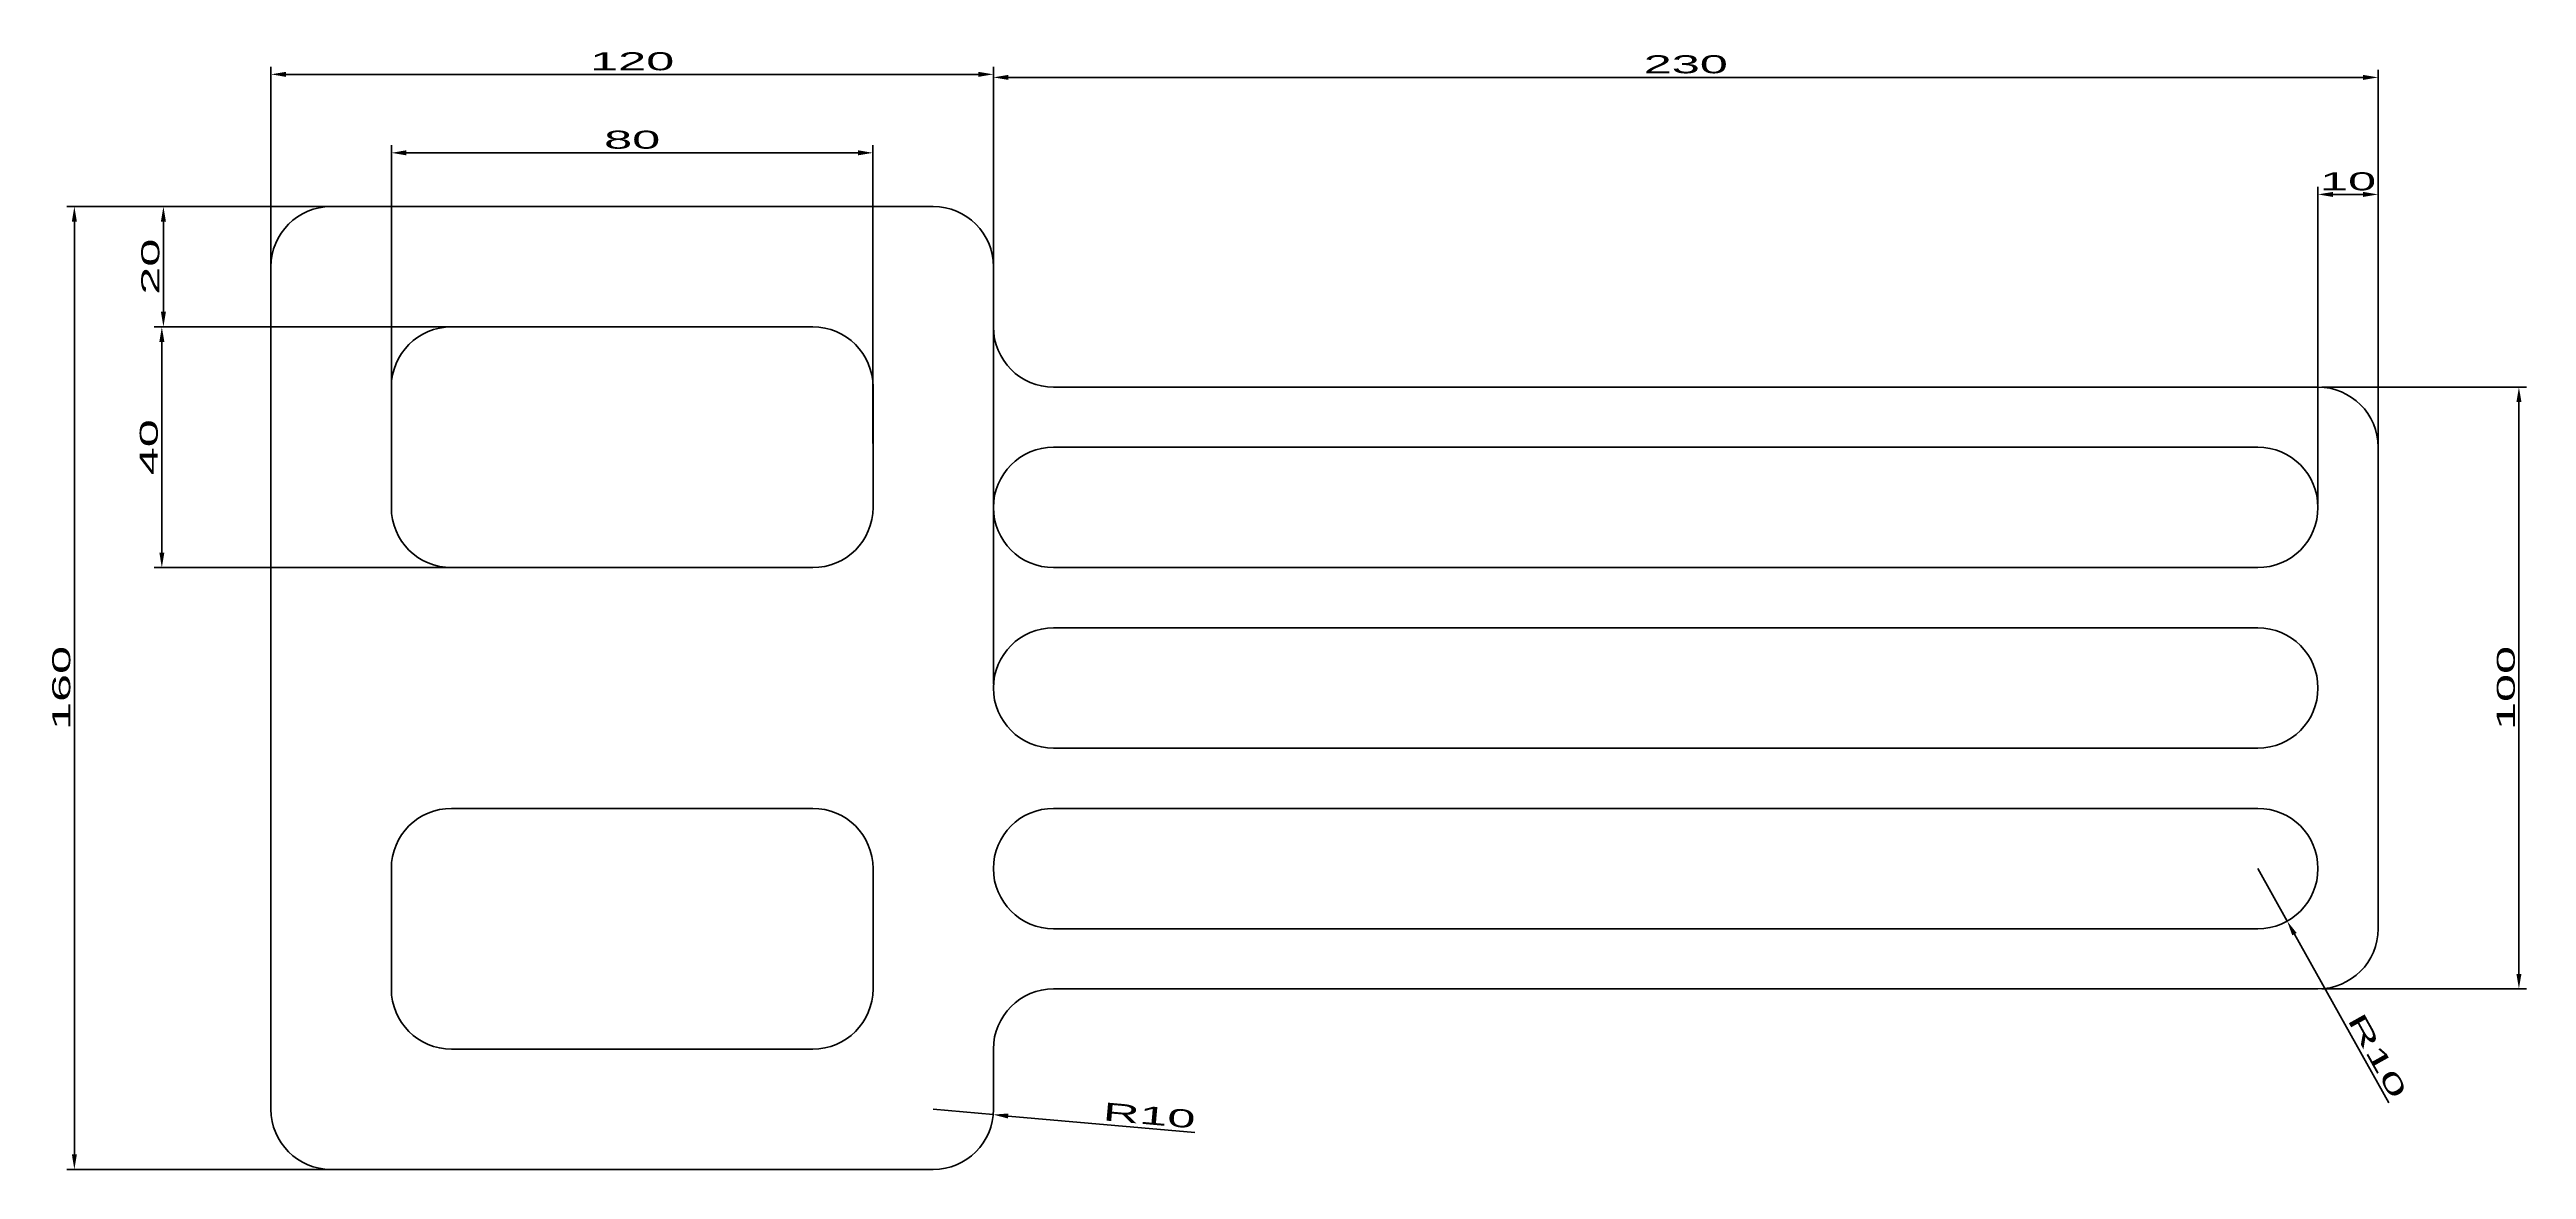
# Model space of a CAD drawing. Header units: millimetres. Extents: x 1780 to 2192, y 1474 to 1660.
import ezdxf

# ---------------------------------------------------------------- set-up
doc = ezdxf.new("R2010")
doc.units = ezdxf.units.MM
doc.styles.get("Standard").update_dxf_attribs({"font": 'arial.ttf', "width": 2, "height": 3})
doc.dimstyles.new('ISO-25', dxfattribs={"dimtxt": 2.5, "dimasz": 2.5, "dimexe": 1.25, "dimexo": 0.625, "dimtad": 1, "dimtxsty": 'Standard', "dimcen": 2.5, "dimadec": 0, "dimazin": 0, "dimtfac": 1, "dimtmove": 0, "dimatfit": 3, "dimfxl": 1, "dimarcsym": 0})

# ---------------------------------------------------------------- blocks, each defined once
blk = doc.blocks.new('*D5')
at = {"color": 0, "lineweight": -2, "transparency": 16777216}
for p, q in [((1837.02, 1594.85), (1837.02, 1644.4)), ((1914.52, 1643.15), (1839.52, 1643.15)), ((1917.02, 1594.85), (1917.02, 1644.4))]:
    blk.add_line(p, q, dxfattribs=at)
at = {"color": 0, "transparency": 16777216}
for points in [[(1839.52, 1643.57), (1839.52, 1642.73), (1837.02, 1643.15)], [(1914.52, 1643.57), (1914.52, 1642.73), (1917.02, 1643.15)]]:
    blk.add_solid(points, dxfattribs=at)
at = {"layer": 'Defpoints', "color": 0, "transparency": 16777216}
for p in [(1837.02, 1643.15), (1837.02, 1594.23), (1917.02, 1594.23)]:
    blk.add_point(p, dxfattribs=at)
at = {"color": 0, "transparency": 16777216, "insert": (1877.02, 1645.31), "char_height": 3, "attachment_point": 5}
blk.add_mtext('80', dxfattribs=at)
blk = doc.blocks.new('*D6')
at = {"color": 0, "lineweight": -2, "transparency": 16777216}
for p, q in [((1817.02, 1554.85), (1817.02, 1657.44)), ((1819.52, 1656.19), (1934.52, 1656.19)), ((1937.02, 1554.85), (1937.02, 1657.44))]:
    blk.add_line(p, q, dxfattribs=at)
at = {"color": 0, "transparency": 16777216}
for points in [[(1819.52, 1656.6), (1819.52, 1655.77), (1817.02, 1656.19)], [(1934.52, 1656.6), (1934.52, 1655.77), (1937.02, 1656.19)]]:
    blk.add_solid(points, dxfattribs=at)
at = {"layer": 'Defpoints', "color": 0, "transparency": 16777216}
for p in [(1937.02, 1656.19), (1817.02, 1554.23), (1937.02, 1554.23)]:
    blk.add_point(p, dxfattribs=at)
at = {"color": 0, "transparency": 16777216, "insert": (1877.02, 1658.34), "char_height": 3, "attachment_point": 5}
blk.add_mtext('120', dxfattribs=at)
blk = doc.blocks.new('*D7')
at = {"color": 0, "lineweight": -2, "transparency": 16777216}
for p, q in [((1876.4, 1634.23), (1797.91, 1634.23)), ((1799.16, 1631.73), (1799.16, 1616.73)), ((1876.4, 1614.23), (1797.91, 1614.23))]:
    blk.add_line(p, q, dxfattribs=at)
at = {"color": 0, "transparency": 16777216}
for points in [[(1798.75, 1631.73), (1799.58, 1631.73), (1799.16, 1634.23)], [(1798.75, 1616.73), (1799.58, 1616.73), (1799.16, 1614.23)]]:
    blk.add_solid(points, dxfattribs=at)
at = {"layer": 'Defpoints', "color": 0, "transparency": 16777216}
for p in [(1877.02, 1634.23), (1799.16, 1614.23), (1877.02, 1614.23)]:
    blk.add_point(p, dxfattribs=at)
at = {"color": 0, "transparency": 16777216, "insert": (1797.01, 1624.23), "char_height": 3, "attachment_point": 5, "rotation": 90}
blk.add_mtext('20', dxfattribs=at)
blk = doc.blocks.new('*D8')
at = {"color": 0, "lineweight": -2, "transparency": 16777216}
for p, q in [((1875.77, 1614.23), (1797.65, 1614.23)), ((1798.9, 1611.73), (1798.9, 1576.73)), ((1875.77, 1574.23), (1797.65, 1574.23))]:
    blk.add_line(p, q, dxfattribs=at)
at = {"color": 0, "transparency": 16777216}
for points in [[(1798.49, 1611.73), (1799.32, 1611.73), (1798.9, 1614.23)], [(1798.49, 1576.73), (1799.32, 1576.73), (1798.9, 1574.23)]]:
    blk.add_solid(points, dxfattribs=at)
at = {"layer": 'Defpoints', "color": 0, "transparency": 16777216}
for p in [(1876.4, 1614.23), (1798.9, 1574.23), (1876.4, 1574.23)]:
    blk.add_point(p, dxfattribs=at)
at = {"color": 0, "transparency": 16777216, "insert": (1796.75, 1594.23), "char_height": 3, "attachment_point": 5, "rotation": 90}
blk.add_mtext('40', dxfattribs=at)
blk = doc.blocks.new('*D9')
at = {"color": 0, "lineweight": -2, "transparency": 16777216}
for p, q in [((1875.77, 1634.23), (1783.12, 1634.23)), ((1784.37, 1631.73), (1784.37, 1476.73)), ((1875.77, 1474.23), (1783.12, 1474.23))]:
    blk.add_line(p, q, dxfattribs=at)
at = {"color": 0, "transparency": 16777216}
for points in [[(1783.96, 1631.73), (1784.79, 1631.73), (1784.37, 1634.23)], [(1783.96, 1476.73), (1784.79, 1476.73), (1784.37, 1474.23)]]:
    blk.add_solid(points, dxfattribs=at)
at = {"layer": 'Defpoints', "color": 0, "transparency": 16777216}
for p in [(1876.4, 1634.23), (1784.37, 1474.23), (1876.4, 1474.23)]:
    blk.add_point(p, dxfattribs=at)
at = {"color": 0, "transparency": 16777216, "insert": (1782.22, 1554.23), "char_height": 3, "attachment_point": 5, "rotation": 90}
blk.add_mtext('160', dxfattribs=at)
blk = doc.blocks.new('*D10')
at = {"color": 0, "lineweight": -2, "transparency": 16777216}
for p, q in [((1927.02, 1484.23), (1936.98, 1483.34)), ((1970.47, 1480.35), (1939.47, 1483.11))]:
    blk.add_line(p, q, dxfattribs=at)
at = {"color": 0, "transparency": 16777216}
blk.add_solid([(1939.51, 1483.53), (1939.44, 1482.7), (1936.98, 1483.34)], dxfattribs=at)
at = {"layer": 'Defpoints', "color": 0, "transparency": 16777216}
for p in [(1927.02, 1484.23), (1936.98, 1483.34)]:
    blk.add_point(p, dxfattribs=at)
at = {"color": 0, "transparency": 16777216, "insert": (1962.91, 1483.19), "char_height": 3, "attachment_point": 5, "rotation": 354.8965}
blk.add_mtext('R10', dxfattribs=at)
blk = doc.blocks.new('*D11')
at = {"color": 0, "lineweight": -2, "transparency": 16777216}
for p, q in [((1937.02, 1555.48), (1937.02, 1656.93)), ((1939.52, 1655.68), (2164.52, 1655.68)), ((2167.02, 1554.85), (2167.02, 1656.93))]:
    blk.add_line(p, q, dxfattribs=at)
at = {"color": 0, "transparency": 16777216}
for points in [[(1939.52, 1656.1), (1939.52, 1655.26), (1937.02, 1655.68)], [(2164.52, 1656.1), (2164.52, 1655.26), (2167.02, 1655.68)]]:
    blk.add_solid(points, dxfattribs=at)
at = {"layer": 'Defpoints', "color": 0, "transparency": 16777216}
for p in [(2167.02, 1655.68), (1937.02, 1554.85), (2167.02, 1554.23)]:
    blk.add_point(p, dxfattribs=at)
at = {"color": 0, "transparency": 16777216, "insert": (2052.02, 1657.84), "char_height": 3, "attachment_point": 5}
blk.add_mtext('230', dxfattribs=at)
blk = doc.blocks.new('*D12')
at = {"color": 0, "lineweight": -2, "transparency": 16777216}
for p, q in [((2157.02, 1584.85), (2157.02, 1637.49)), ((2167.02, 1584.85), (2167.02, 1637.49)), ((2159.52, 1636.24), (2164.52, 1636.24))]:
    blk.add_line(p, q, dxfattribs=at)
at = {"color": 0, "transparency": 16777216}
for points in [[(2159.52, 1636.65), (2159.52, 1635.82), (2157.02, 1636.24)], [(2164.52, 1636.65), (2164.52, 1635.82), (2167.02, 1636.24)]]:
    blk.add_solid(points, dxfattribs=at)
at = {"layer": 'Defpoints', "color": 0, "transparency": 16777216}
for p in [(2167.02, 1636.24), (2157.02, 1584.23), (2167.02, 1584.23)]:
    blk.add_point(p, dxfattribs=at)
at = {"color": 0, "transparency": 16777216, "insert": (2162.02, 1638.39), "char_height": 3, "attachment_point": 5}
blk.add_mtext('10', dxfattribs=at)
blk = doc.blocks.new('*D13')
at = {"color": 0, "lineweight": -2, "transparency": 16777216}
for p, q in [((2157.65, 1604.23), (2191.65, 1604.23)), ((2190.4, 1601.73), (2190.4, 1506.73)), ((2157.65, 1504.23), (2191.65, 1504.23))]:
    blk.add_line(p, q, dxfattribs=at)
at = {"color": 0, "transparency": 16777216}
for points in [[(2189.99, 1601.73), (2190.82, 1601.73), (2190.4, 1604.23)], [(2189.99, 1506.73), (2190.82, 1506.73), (2190.4, 1504.23)]]:
    blk.add_solid(points, dxfattribs=at)
at = {"layer": 'Defpoints', "color": 0, "transparency": 16777216}
for p in [(2157.02, 1604.23), (2157.02, 1504.23), (2190.4, 1504.23)]:
    blk.add_point(p, dxfattribs=at)
at = {"color": 0, "transparency": 16777216, "insert": (2188.25, 1554.23), "char_height": 3, "attachment_point": 5, "rotation": 90}
blk.add_mtext('100', dxfattribs=at)
blk = doc.blocks.new('*D14')
at = {"color": 0, "lineweight": -2, "transparency": 16777216}
for p, q in [((2147.02, 1524.23), (2151.9, 1515.5)), ((2168.77, 1485.29), (2153.12, 1513.31))]:
    blk.add_line(p, q, dxfattribs=at)
at = {"color": 0, "transparency": 16777216}
blk.add_solid([(2153.48, 1513.52), (2152.76, 1513.11), (2151.9, 1515.5)], dxfattribs=at)
at = {"layer": 'Defpoints', "color": 0, "transparency": 16777216}
for p in [(2147.02, 1524.23), (2151.9, 1515.5)]:
    blk.add_point(p, dxfattribs=at)
at = {"color": 0, "transparency": 16777216, "insert": (2166.86, 1493.14), "char_height": 3, "attachment_point": 5, "rotation": 299.1914}
blk.add_mtext('R10', dxfattribs=at)

msp = doc.modelspace()

# ---------------------------------------------------------------- linework, layer by layer
for p, q in [((1827.023, 1634.226), (1927.023, 1634.226)), ((1817.023, 1624.226), (1817.023, 1484.226)), ((1937.023, 1624.226), (1937.023, 1614.226)), ((1847.023, 1614.226), (1907.023, 1614.226)), ((1837.023, 1604.226), (1837.023, 1584.226)), ((1917.023, 1604.226), (1917.023, 1584.226)), ((1947.023, 1604.226), (2157.023, 1604.226)), ((1947.023, 1594.226), (2147.024, 1594.226)), ((2167.023, 1594.226), (2167.023, 1554.226)), ((1847.023, 1574.226), (1907.023, 1574.226)), ((1947.023, 1574.226), (2147.024, 1574.226)), ((1947.023, 1564.226), (2147.024, 1564.226)), ((2167.023, 1514.226), (2167.023, 1554.226)), ((1947.023, 1544.226), (2147.024, 1544.226)), ((1847.023, 1534.226), (1907.023, 1534.226)), ((1947.023, 1534.226), (2147.024, 1534.226)), ((1837.023, 1504.226), (1837.023, 1524.226)), ((1917.023, 1504.226), (1917.023, 1524.226)), ((1947.023, 1514.226), (2147.024, 1514.226)), ((1947.023, 1504.226), (2157.023, 1504.226)), ((1847.023, 1494.226), (1907.023, 1494.226)), ((1937.023, 1484.226), (1937.023, 1494.226)), ((1827.023, 1474.226), (1927.023, 1474.226))]:
    msp.add_line(p, q)
for centre, start, end in [((1827.023, 1624.226), 90, 180), ((1927.023, 1624.226), 0, 90), ((1847.023, 1604.226), 90, 180), ((1907.023, 1604.226), 360, 90), ((1947.023, 1614.226), 180, 270), ((2157.023, 1594.226), 0, 90), ((1947.023, 1584.226), 90, 270), ((2147.024, 1584.226), 270, 90), ((1847.023, 1584.226), 180, 270), ((1907.023, 1584.226), 270, 360), ((1947.023, 1554.226), 90, 270), ((2147.024, 1554.226), 270, 90), ((1847.023, 1524.226), 90, 180), ((1907.023, 1524.226), 0, 90), ((1947.023, 1524.226), 90, 270), ((2147.024, 1524.226), 270, 90), ((2157.023, 1514.226), 270, 0), ((1847.023, 1504.226), 180, 270), ((1907.023, 1504.226), 270, 0), ((1947.023, 1494.226), 90, 180), ((1827.023, 1484.226), 180, 270), ((1927.023, 1484.226), 270, 0)]:
    msp.add_arc(centre, 10, start, end)

# ---------------------------------------------------------------- dimensions: what is measured, and where the dimension line sits
for base, p1, p2, picture, middle in [((1937.023, 1656.188), (1817.023, 1554.226), (1937.023, 1554.226), '*D6', (1877.023, 1658.345)), ((2167.023, 1655.68), (1937.023, 1554.851), (2167.023, 1554.226), '*D11', (2052.023, 1657.838)), ((1837.023, 1643.15), (1917.023, 1594.226), (1837.023, 1594.226), '*D5', (1877.023, 1645.307)), ((2167.023, 1636.236), (2157.024, 1584.226), (2167.023, 1584.226), '*D12', (2162.023, 1638.393))]:
    dim = msp.add_linear_dim(base=base, p1=p1, p2=p2, dimstyle='ISO-25')
    dim.commit()
    dim.dimension.update_dxf_attribs({"geometry": picture, "text_midpoint": middle})
for base, p1, p2, picture, middle in [((1784.374, 1474.226), (1876.398, 1634.226), (1876.398, 1474.226), '*D9', (1782.218, 1554.226)), ((1799.163, 1614.226), (1877.023, 1634.226), (1877.023, 1614.226), '*D7', (1797.006, 1624.226)), ((1798.903, 1574.226), (1876.398, 1614.226), (1876.398, 1574.226), '*D8', (1796.747, 1594.226)), ((2190.403, 1504.226), (2157.023, 1604.226), (2157.023, 1504.226), '*D13', (2188.246, 1554.226))]:
    dim = msp.add_linear_dim(base=base, p1=p1, p2=p2, angle=90, dimstyle='ISO-25')
    dim.commit()
    dim.dimension.update_dxf_attribs({"geometry": picture, "text_midpoint": middle})
for center, mpoint, picture, middle in [((2147.024, 1524.226), (2151.901, 1515.496), '*D14', (2164.978, 1492.09)), ((1927.023, 1484.226), (1936.983, 1483.336), '*D10', (1962.721, 1481.038))]:
    dim = msp.add_radius_dim(center=center, mpoint=mpoint, dimstyle='ISO-25')
    dim.commit()
    dim.dimension.update_dxf_attribs({"geometry": picture, "text_midpoint": middle, "dimtype": 164})

doc.saveas('drawing.dxf')
